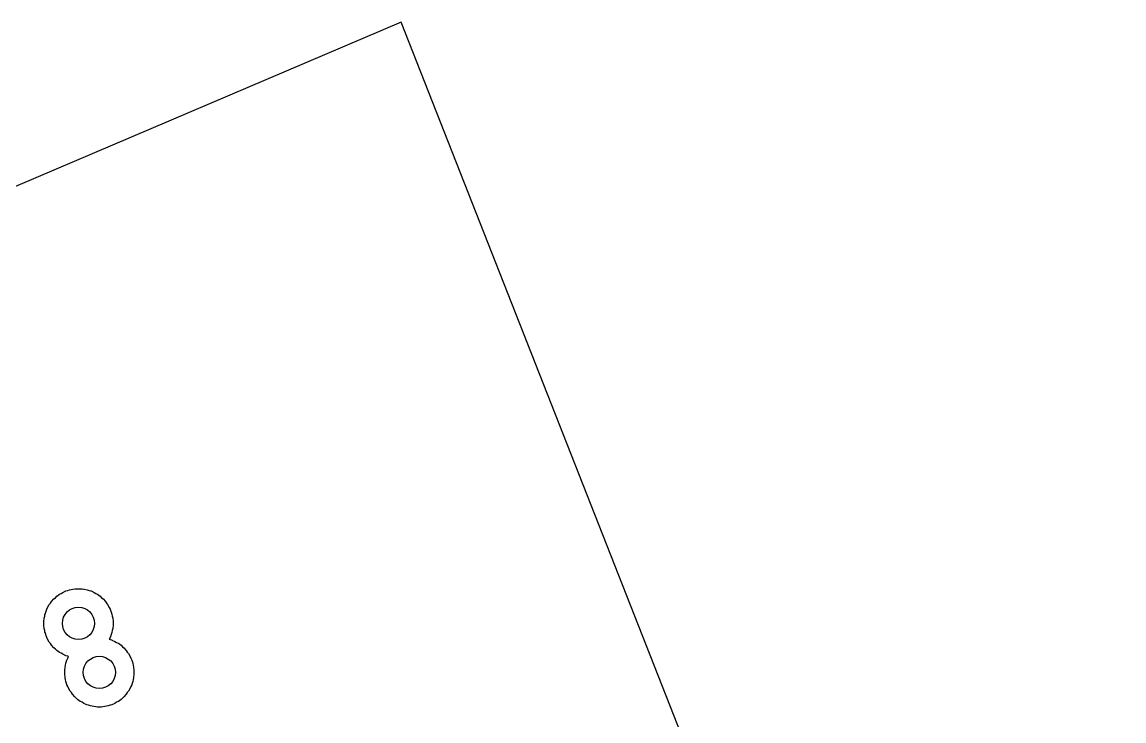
# Model space of a CAD drawing. Header units: feet. Extents: x -179 to 28, y -21 to 191.
# Drawn here: x -36.8 to -7.06, y 98.81 to 117.66 of the extents above; entities that cross this region are included whole.
import ezdxf

# ---------------------------------------------------------------- set-up
doc = ezdxf.new("R2010")
doc.units = ezdxf.units.FT
for name, color, linetype in [('Buildings', 7, 'CONTINUOUS'), ('Obstructions', 7, 'CONTINUOUS'), ('Setbacks', 7, 'CONTINUOUS')]:
    doc.layers.add(name, color=color, linetype=linetype)

msp = doc.modelspace()

# ---------------------------------------------------------------- linework, layer by layer
at = {"layer": 'Buildings', "color": 252}
for p, q in [((-26.566, 117.663), (-65.843, 100.936)), ((-7.064, 68.106), (-26.566, 117.663))]:
    msp.add_line(p, q, dxfattribs=at)
at = {"layer": 'Obstructions', "color": 252}
for centre in [(-35.275, 101.444), (-34.712, 100.122)]:
    msp.add_circle(centre, 0.434, dxfattribs=at)
at = {"layer": 'Setbacks', "color": 2}
for p, q in [((-35.697, 102.28), (-35.614, 102.317)), ((-35.614, 102.317), (-35.563, 102.33)), ((-35.614, 102.317), (-35.614, 102.317)), ((-35.563, 102.33), (-35.515, 102.349)), ((-35.515, 102.349), (-35.514, 102.349)), ((-35.514, 102.349), (-35.425, 102.368)), ((-35.425, 102.368), (-35.373, 102.371)), ((-35.425, 102.368), (-35.425, 102.368)), ((-35.373, 102.371), (-35.321, 102.379)), ((-35.321, 102.379), (-35.321, 102.379)), ((-35.321, 102.379), (-35.23, 102.379)), ((-35.23, 102.379), (-35.229, 102.379)), ((-35.229, 102.379), (-35.178, 102.371)), ((-35.178, 102.371), (-35.126, 102.368)), ((-35.126, 102.368), (-35.125, 102.368)), ((-35.125, 102.368), (-35.036, 102.349)), ((-35.036, 102.349), (-35.036, 102.349)), ((-35.036, 102.349), (-34.987, 102.33)), ((-34.987, 102.33), (-34.937, 102.317)), ((-34.937, 102.317), (-34.936, 102.317)), ((-34.936, 102.317), (-34.854, 102.28)), ((-36.062, 101.951), (-36.029, 101.992)), ((-36.029, 101.992), (-36.001, 102.035)), ((-36.001, 102.035), (-36, 102.036)), ((-36, 102.036), (-35.94, 102.103)), ((-35.94, 102.103), (-35.939, 102.104)), ((-35.939, 102.104), (-35.899, 102.136)), ((-35.899, 102.136), (-35.862, 102.173)), ((-35.862, 102.174), (-35.788, 102.227)), ((-35.862, 102.173), (-35.862, 102.174)), ((-35.788, 102.227), (-35.741, 102.251)), ((-35.788, 102.227), (-35.788, 102.227)), ((-35.741, 102.251), (-35.697, 102.279)), ((-35.697, 102.279), (-35.697, 102.28)), ((-34.854, 102.28), (-34.853, 102.279)), ((-34.853, 102.279), (-34.809, 102.251)), ((-34.809, 102.251), (-34.763, 102.227)), ((-34.763, 102.227), (-34.762, 102.227)), ((-34.762, 102.227), (-34.689, 102.174)), ((-34.689, 102.174), (-34.689, 102.173)), ((-34.689, 102.173), (-34.652, 102.136)), ((-34.652, 102.136), (-34.611, 102.104)), ((-34.611, 102.104), (-34.611, 102.103)), ((-34.611, 102.103), (-34.55, 102.036)), ((-34.55, 102.036), (-34.55, 102.035)), ((-34.55, 102.035), (-34.521, 101.992)), ((-34.521, 101.992), (-34.489, 101.951)), ((-36.187, 101.638), (-36.179, 101.689)), ((-36.179, 101.689), (-36.178, 101.69)), ((-36.178, 101.69), (-36.15, 101.776)), ((-36.15, 101.776), (-36.127, 101.823)), ((-36.15, 101.776), (-36.15, 101.776)), ((-36.127, 101.823), (-36.108, 101.872)), ((-36.108, 101.872), (-36.062, 101.951)), ((-36.108, 101.872), (-36.108, 101.872)), ((-36.062, 101.951), (-36.062, 101.951)), ((-34.489, 101.951), (-34.488, 101.951)), ((-34.488, 101.951), (-34.443, 101.872)), ((-34.443, 101.872), (-34.443, 101.872)), ((-34.443, 101.872), (-34.424, 101.823)), ((-34.424, 101.823), (-34.4, 101.776)), ((-34.4, 101.776), (-34.4, 101.776)), ((-34.4, 101.776), (-34.372, 101.69)), ((-34.372, 101.69), (-34.372, 101.689)), ((-34.372, 101.689), (-34.364, 101.638)), ((-36.21, 101.497), (-36.2, 101.587)), ((-36.21, 101.496), (-36.21, 101.497)), ((-36.207, 101.444), (-36.21, 101.496)), ((-36.21, 101.392), (-36.207, 101.444)), ((-36.21, 101.391), (-36.21, 101.392)), ((-36.2, 101.587), (-36.187, 101.638)), ((-36.2, 101.587), (-36.2, 101.587)), ((-34.364, 101.638), (-34.35, 101.587)), ((-34.35, 101.587), (-34.35, 101.587)), ((-34.35, 101.587), (-34.341, 101.497)), ((-34.341, 101.496), (-34.343, 101.444)), ((-34.343, 101.444), (-34.341, 101.392)), ((-34.341, 101.497), (-34.341, 101.496)), ((-34.341, 101.392), (-34.341, 101.391)), ((-36.2, 101.301), (-36.21, 101.391)), ((-36.187, 101.25), (-36.2, 101.301)), ((-36.2, 101.301), (-36.2, 101.301)), ((-36.179, 101.199), (-36.187, 101.25)), ((-36.178, 101.198), (-36.179, 101.199)), ((-36.15, 101.112), (-36.178, 101.198)), ((-36.15, 101.111), (-36.15, 101.112)), ((-36.127, 101.065), (-36.15, 101.111)), ((-34.4, 101.111), (-34.424, 101.065)), ((-34.372, 101.198), (-34.4, 101.112)), ((-34.4, 101.112), (-34.4, 101.111)), ((-34.364, 101.25), (-34.372, 101.199)), ((-34.372, 101.199), (-34.372, 101.198)), ((-34.35, 101.301), (-34.364, 101.25)), ((-34.341, 101.391), (-34.35, 101.301)), ((-34.35, 101.301), (-34.35, 101.301)), ((-36.108, 101.016), (-36.127, 101.065)), ((-36.062, 100.937), (-36.108, 101.016)), ((-36.108, 101.016), (-36.108, 101.016)), ((-36.029, 100.896), (-36.062, 100.937)), ((-36.062, 100.937), (-36.062, 100.937)), ((-36.001, 100.852), (-36.029, 100.896)), ((-36, 100.852), (-36.001, 100.852)), ((-35.94, 100.785), (-36, 100.852)), ((-34.424, 101.065), (-34.443, 101.016)), ((-34.443, 101.016), (-34.443, 101.016)), ((-34.443, 101.016), (-34.443, 101.015)), ((-34.443, 101.015), (-34.424, 101.008)), ((-34.424, 101.008), (-34.374, 100.995)), ((-34.374, 100.995), (-34.373, 100.994)), ((-34.373, 100.994), (-34.29, 100.957)), ((-34.29, 100.957), (-34.29, 100.957)), ((-34.29, 100.957), (-34.246, 100.929)), ((-34.246, 100.929), (-34.2, 100.905)), ((-34.2, 100.905), (-34.199, 100.905)), ((-34.199, 100.905), (-34.126, 100.852)), ((-34.126, 100.852), (-34.125, 100.851)), ((-34.125, 100.851), (-34.088, 100.814)), ((-34.088, 100.814), (-34.048, 100.782)), ((-35.939, 100.784), (-35.94, 100.785)), ((-35.899, 100.751), (-35.939, 100.784)), ((-35.862, 100.714), (-35.899, 100.751)), ((-35.788, 100.661), (-35.862, 100.714)), ((-35.862, 100.714), (-35.862, 100.714)), ((-35.741, 100.637), (-35.788, 100.661)), ((-35.788, 100.661), (-35.788, 100.661)), ((-35.697, 100.608), (-35.741, 100.637)), ((-35.614, 100.571), (-35.697, 100.608)), ((-35.697, 100.608), (-35.697, 100.608)), ((-35.563, 100.558), (-35.614, 100.571)), ((-35.614, 100.571), (-35.614, 100.571)), ((-35.587, 100.454), (-35.563, 100.501)), ((-35.544, 100.55), (-35.563, 100.558)), ((-35.563, 100.501), (-35.545, 100.55)), ((-35.545, 100.55), (-35.544, 100.55)), ((-35.544, 100.55), (-35.544, 100.55)), ((-34.048, 100.782), (-34.048, 100.781)), ((-34.048, 100.781), (-33.987, 100.714)), ((-33.987, 100.714), (-33.987, 100.713)), ((-33.987, 100.713), (-33.958, 100.67)), ((-33.958, 100.67), (-33.925, 100.629)), ((-33.925, 100.629), (-33.925, 100.629)), ((-33.925, 100.629), (-33.88, 100.55)), ((-33.88, 100.55), (-33.879, 100.55)), ((-33.879, 100.55), (-33.861, 100.501)), ((-33.861, 100.501), (-33.837, 100.454)), ((-35.647, 100.174), (-35.637, 100.265)), ((-35.637, 100.265), (-35.624, 100.316)), ((-35.637, 100.265), (-35.637, 100.265)), ((-35.624, 100.316), (-35.615, 100.367)), ((-35.615, 100.368), (-35.587, 100.454)), ((-35.615, 100.367), (-35.615, 100.368)), ((-35.587, 100.454), (-35.587, 100.454)), ((-33.837, 100.454), (-33.837, 100.454)), ((-33.837, 100.454), (-33.809, 100.368)), ((-33.809, 100.368), (-33.809, 100.367)), ((-33.809, 100.367), (-33.801, 100.316)), ((-33.801, 100.316), (-33.787, 100.265)), ((-33.787, 100.265), (-33.787, 100.265)), ((-33.787, 100.265), (-33.777, 100.174)), ((-35.644, 100.122), (-35.647, 100.174)), ((-35.647, 100.174), (-35.647, 100.174)), ((-35.647, 100.07), (-35.644, 100.122)), ((-35.647, 100.069), (-35.647, 100.07)), ((-35.637, 99.979), (-35.647, 100.069)), ((-35.637, 99.978), (-35.637, 99.979)), ((-35.624, 99.928), (-35.637, 99.978)), ((-35.615, 99.877), (-35.624, 99.928)), ((-33.801, 99.928), (-33.809, 99.877)), ((-33.787, 99.978), (-33.801, 99.928)), ((-33.777, 100.069), (-33.787, 99.979)), ((-33.787, 99.979), (-33.787, 99.978)), ((-33.777, 100.174), (-33.78, 100.122)), ((-33.78, 100.122), (-33.777, 100.07)), ((-33.777, 100.174), (-33.777, 100.174)), ((-33.777, 100.07), (-33.777, 100.069)), ((-35.615, 99.876), (-35.615, 99.877)), ((-35.587, 99.79), (-35.615, 99.876)), ((-35.587, 99.789), (-35.587, 99.79)), ((-35.563, 99.743), (-35.587, 99.789)), ((-35.545, 99.694), (-35.563, 99.743)), ((-35.544, 99.694), (-35.545, 99.694)), ((-35.499, 99.615), (-35.544, 99.694)), ((-35.466, 99.574), (-35.499, 99.615)), ((-35.499, 99.615), (-35.499, 99.615)), ((-33.925, 99.615), (-33.958, 99.574)), ((-33.88, 99.694), (-33.925, 99.615)), ((-33.925, 99.615), (-33.925, 99.615)), ((-33.879, 99.694), (-33.88, 99.694)), ((-33.861, 99.743), (-33.879, 99.694)), ((-33.837, 99.789), (-33.861, 99.743)), ((-33.809, 99.876), (-33.837, 99.79)), ((-33.837, 99.79), (-33.837, 99.789)), ((-33.809, 99.877), (-33.809, 99.876)), ((-35.438, 99.53), (-35.466, 99.574)), ((-35.437, 99.53), (-35.438, 99.53)), ((-35.376, 99.462), (-35.437, 99.53)), ((-35.336, 99.429), (-35.376, 99.462)), ((-35.376, 99.462), (-35.376, 99.462)), ((-35.299, 99.392), (-35.336, 99.429)), ((-35.298, 99.392), (-35.299, 99.392)), ((-35.225, 99.339), (-35.298, 99.392)), ((-35.224, 99.338), (-35.225, 99.339)), ((-35.178, 99.315), (-35.224, 99.338)), ((-35.134, 99.286), (-35.178, 99.315)), ((-34.246, 99.315), (-34.29, 99.286)), ((-34.2, 99.338), (-34.246, 99.315)), ((-34.199, 99.339), (-34.2, 99.338)), ((-34.126, 99.392), (-34.199, 99.339)), ((-34.125, 99.392), (-34.126, 99.392)), ((-34.088, 99.429), (-34.125, 99.392)), ((-34.048, 99.462), (-34.088, 99.429)), ((-33.987, 99.53), (-34.048, 99.462)), ((-34.048, 99.462), (-34.048, 99.462)), ((-33.958, 99.574), (-33.987, 99.53)), ((-33.987, 99.53), (-33.987, 99.53)), ((-35.051, 99.249), (-35.134, 99.286)), ((-35.134, 99.286), (-35.134, 99.286)), ((-35.05, 99.249), (-35.051, 99.249)), ((-35, 99.236), (-35.05, 99.249)), ((-34.951, 99.217), (-35, 99.236)), ((-34.862, 99.198), (-34.951, 99.217)), ((-34.951, 99.217), (-34.951, 99.217)), ((-34.809, 99.195), (-34.862, 99.198)), ((-34.862, 99.198), (-34.862, 99.198)), ((-34.758, 99.187), (-34.809, 99.195)), ((-34.757, 99.187), (-34.758, 99.187)), ((-34.667, 99.187), (-34.757, 99.187)), ((-34.666, 99.187), (-34.667, 99.187)), ((-34.615, 99.195), (-34.666, 99.187)), ((-34.563, 99.198), (-34.615, 99.195)), ((-34.562, 99.198), (-34.563, 99.198)), ((-34.473, 99.217), (-34.562, 99.198)), ((-34.424, 99.236), (-34.473, 99.217)), ((-34.473, 99.217), (-34.473, 99.217)), ((-34.374, 99.249), (-34.424, 99.236)), ((-34.373, 99.249), (-34.374, 99.249)), ((-34.29, 99.286), (-34.373, 99.249)), ((-34.29, 99.286), (-34.29, 99.286))]:
    msp.add_line(p, q, dxfattribs=at)

doc.saveas('drawing.dxf')
